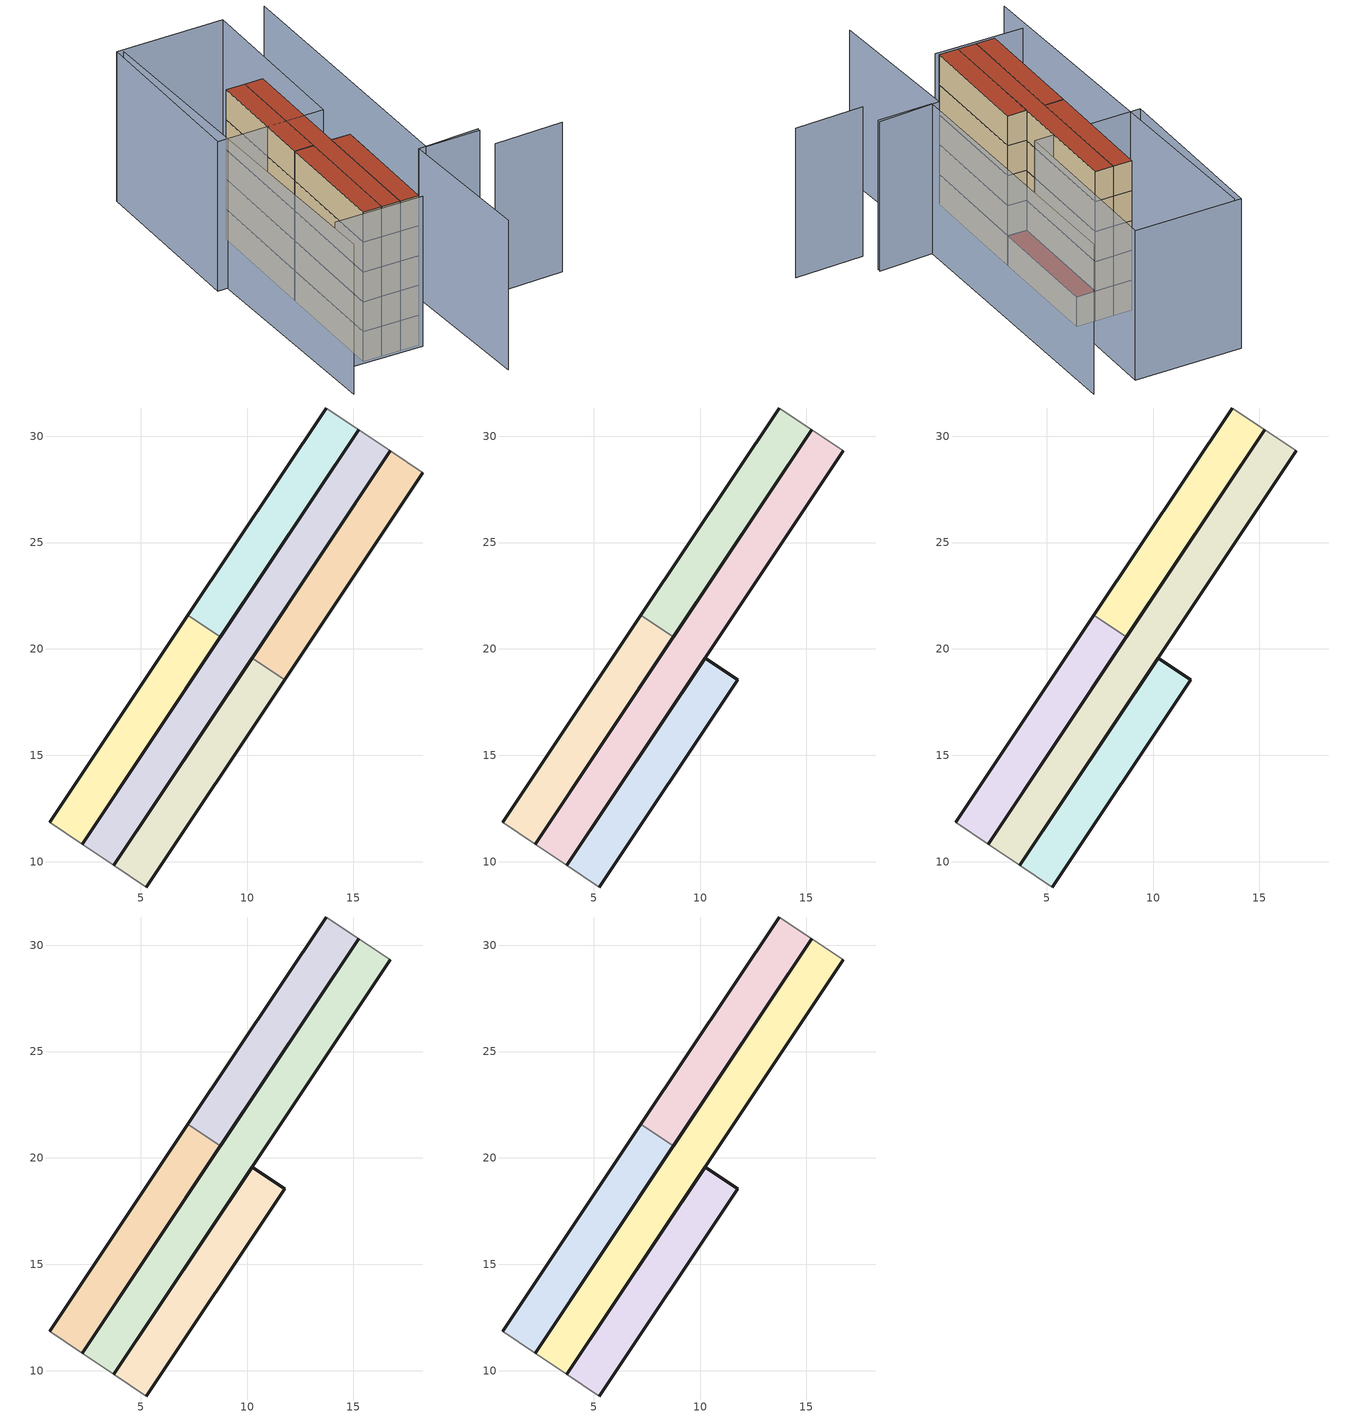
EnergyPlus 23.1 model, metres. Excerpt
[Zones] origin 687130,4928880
f2cdc186de8d1b48_F0_dwelling_0
 floor ground (EU_floor_Construction): 8.74,20.57 2.25,10.83 0.72,11.85 7.22,21.59 z0
 wall outside (EU_wall_Construction): 7.22,21.59 0.72,11.85 / 2.25,10.83 8.74,20.57 z0:3
 wall adiabatic (EU_wall_Construction): 0.72,11.85 2.25,10.83 z0:3
 wall to f2cdc186de8d1b48_F0_dwelling_1 (EU_wall_Construction): 8.74,20.57 7.22,21.59 z0:3
f2cdc186de8d1b48_F0_dwelling_1
 floor ground (EU_floor_Construction): 15.24,30.3 8.74,20.57 7.22,21.59 13.71,31.32 z0
 wall outside (EU_wall_Construction): 13.71,31.32 7.22,21.59 / 8.74,20.57 15.24,30.3 z0:3
 wall adiabatic (EU_wall_Construction): 15.24,30.3 13.71,31.32 z0:3
f2cdc186de8d1b48_F0_dwelling_2
 floor ground (EU_floor_Construction): 11.77,18.55 5.27,8.81 3.74,9.83 10.24,19.57 z0
 wall outside (EU_wall_Construction): 5.27,8.81 11.77,18.55 / 10.24,19.57 3.74,9.83 z0:3
 wall adiabatic (EU_wall_Construction): 3.74,9.83 5.27,8.81 z0:3
 wall to f2cdc186de8d1b48_F0_dwelling_3 (EU_wall_Construction): 11.77,18.55 10.24,19.57 z0:3
f2cdc186de8d1b48_F0_dwelling_3
 floor ground (EU_floor_Construction): 18.26,28.28 11.77,18.55 10.24,19.57 16.74,29.3 z0
 wall outside (EU_wall_Construction): 11.77,18.55 18.26,28.28 / 16.74,29.3 10.24,19.57 z0:3
 wall adiabatic (EU_wall_Construction): 18.26,28.28 16.74,29.3 z0:3
 roof outside (EU_roof_Construction): 11.77,18.55 18.26,28.28 16.74,29.3 10.24,19.57 z3
f2cdc186de8d1b48_F0_circulation
 floor ground (EU_floor_Construction): 16.74,29.3 3.74,9.83 2.25,10.83 15.24,30.3 z0
 wall outside (EU_wall_Construction): 15.24,30.3 2.25,10.83 / 3.74,9.83 16.74,29.3 z0:3
 wall adiabatic (EU_wall_Construction): 16.74,29.3 15.24,30.3 / 2.25,10.83 3.74,9.83 z0:3
f2cdc186de8d1b48_F1_dwelling_0
 floor to f2cdc186de8d1b48_F0_dwelling_0 (EU_floor_Construction): 8.74,20.57 2.25,10.83 0.72,11.85 7.22,21.59 z3
 wall outside (EU_wall_Construction): 7.22,21.59 0.72,11.85 / 2.25,10.83 8.74,20.57 z3:6
 wall adiabatic (EU_wall_Construction): 0.72,11.85 2.25,10.83 z3:6
 wall to f2cdc186de8d1b48_F1_dwelling_1 (EU_wall_Construction): 8.74,20.57 7.22,21.59 z3:6
f2cdc186de8d1b48_F1_dwelling_1
 floor to f2cdc186de8d1b48_F0_dwelling_1 (EU_floor_Construction): 15.24,30.3 8.74,20.57 7.22,21.59 13.71,31.32 z3
 wall outside (EU_wall_Construction): 13.71,31.32 7.22,21.59 / 8.74,20.57 15.24,30.3 z3:6
 wall adiabatic (EU_wall_Construction): 15.24,30.3 13.71,31.32 z3:6
f2cdc186de8d1b48_F1_dwelling_2
 floor to f2cdc186de8d1b48_F0_dwelling_2 (EU_floor_Construction): 11.77,18.55 5.27,8.81 3.74,9.83 10.24,19.57 z3
 wall outside (EU_wall_Construction): 5.27,8.81 11.77,18.55 10.24,19.57 3.74,9.83 z3:6
 wall adiabatic (EU_wall_Construction): 3.74,9.83 5.27,8.81 z3:6
f2cdc186de8d1b48_F1_circulation
 floor to f2cdc186de8d1b48_F0_circulation (EU_floor_Construction): 16.74,29.3 3.74,9.83 2.25,10.83 15.24,30.3 z3
 wall outside (EU_wall_Construction): 15.24,30.3 2.25,10.83 / 3.74,9.83 16.74,29.3 z3:6
 wall adiabatic (EU_wall_Construction): 16.74,29.3 15.24,30.3 / 2.25,10.83 3.74,9.83 z3:6
f2cdc186de8d1b48_F2_dwelling_0
 floor to f2cdc186de8d1b48_F1_dwelling_0 (EU_floor_Construction): 8.74,20.57 2.25,10.83 0.72,11.85 7.22,21.59 z6
 wall outside (EU_wall_Construction): 7.22,21.59 0.72,11.85 / 2.25,10.83 8.74,20.57 z6:9
 wall adiabatic (EU_wall_Construction): 0.72,11.85 2.25,10.83 z6:9
 wall to f2cdc186de8d1b48_F2_dwelling_1 (EU_wall_Construction): 8.74,20.57 7.22,21.59 z6:9
f2cdc186de8d1b48_F2_dwelling_1
 floor to f2cdc186de8d1b48_F1_dwelling_1 (EU_floor_Construction): 15.24,30.3 8.74,20.57 7.22,21.59 13.71,31.32 z6
 wall outside (EU_wall_Construction): 13.71,31.32 7.22,21.59 / 8.74,20.57 15.24,30.3 z6:9
 wall adiabatic (EU_wall_Construction): 15.24,30.3 13.71,31.32 z6:9
f2cdc186de8d1b48_F2_dwelling_2
 floor to f2cdc186de8d1b48_F1_dwelling_2 (EU_floor_Construction): 11.77,18.55 5.27,8.81 3.74,9.83 10.24,19.57 z6
 wall outside (EU_wall_Construction): 5.27,8.81 11.77,18.55 10.24,19.57 3.74,9.83 z6:9
 wall adiabatic (EU_wall_Construction): 3.74,9.83 5.27,8.81 z6:9
f2cdc186de8d1b48_F2_circulation
 floor to f2cdc186de8d1b48_F1_circulation (EU_floor_Construction): 16.74,29.3 3.74,9.83 2.25,10.83 15.24,30.3 z6
 wall outside (EU_wall_Construction): 15.24,30.3 2.25,10.83 / 3.74,9.83 16.74,29.3 z6:9
 wall adiabatic (EU_wall_Construction): 16.74,29.3 15.24,30.3 / 2.25,10.83 3.74,9.83 z6:9
f2cdc186de8d1b48_F3_dwelling_0
 floor to f2cdc186de8d1b48_F2_dwelling_0 (EU_floor_Construction): 8.74,20.57 2.25,10.83 0.72,11.85 7.22,21.59 z9
 wall outside (EU_wall_Construction): 7.22,21.59 0.72,11.85 / 2.25,10.83 8.74,20.57 z9:12
 wall adiabatic (EU_wall_Construction): 0.72,11.85 2.25,10.83 z9:12
 wall to f2cdc186de8d1b48_F3_dwelling_1 (EU_wall_Construction): 8.74,20.57 7.22,21.59 z9:12
f2cdc186de8d1b48_F3_dwelling_1
 floor to f2cdc186de8d1b48_F2_dwelling_1 (EU_floor_Construction): 15.24,30.3 8.74,20.57 7.22,21.59 13.71,31.32 z9
 wall outside (EU_wall_Construction): 13.71,31.32 7.22,21.59 / 8.74,20.57 15.24,30.3 z9:12
 wall adiabatic (EU_wall_Construction): 15.24,30.3 13.71,31.32 z9:12
f2cdc186de8d1b48_F3_dwelling_2
 floor to f2cdc186de8d1b48_F2_dwelling_2 (EU_floor_Construction): 11.77,18.55 5.27,8.81 3.74,9.83 10.24,19.57 z9
 wall outside (EU_wall_Construction): 5.27,8.81 11.77,18.55 10.24,19.57 3.74,9.83 z9:12
 wall adiabatic (EU_wall_Construction): 3.74,9.83 5.27,8.81 z9:12
f2cdc186de8d1b48_F3_circulation
 floor to f2cdc186de8d1b48_F2_circulation (EU_floor_Construction): 16.74,29.3 3.74,9.83 2.25,10.83 15.24,30.3 z9
 wall outside (EU_wall_Construction): 15.24,30.3 2.25,10.83 / 3.74,9.83 16.74,29.3 z9:12
 wall adiabatic (EU_wall_Construction): 16.74,29.3 15.24,30.3 / 2.25,10.83 3.74,9.83 z9:12
f2cdc186de8d1b48_F4_dwelling_0
 floor to f2cdc186de8d1b48_F3_dwelling_0 (EU_floor_Construction): 8.74,20.57 2.25,10.83 0.72,11.85 7.22,21.59 z12
 wall outside (EU_wall_Construction): 7.22,21.59 0.72,11.85 / 2.25,10.83 8.74,20.57 z12:15
 wall adiabatic (EU_wall_Construction): 0.72,11.85 2.25,10.83 z12:15
 wall to f2cdc186de8d1b48_F4_dwelling_1 (EU_wall_Construction): 8.74,20.57 7.22,21.59 z12:15
 roof outside (EU_roof_Construction): 2.25,10.83 8.74,20.57 7.22,21.59 0.72,11.85 z15
f2cdc186de8d1b48_F4_dwelling_1
 floor to f2cdc186de8d1b48_F3_dwelling_1 (EU_floor_Construction): 15.24,30.3 8.74,20.57 7.22,21.59 13.71,31.32 z12
 wall outside (EU_wall_Construction): 13.71,31.32 7.22,21.59 / 8.74,20.57 15.24,30.3 z12:15
 wall adiabatic (EU_wall_Construction): 15.24,30.3 13.71,31.32 z12:15
 roof outside (EU_roof_Construction): 8.74,20.57 15.24,30.3 13.71,31.32 7.22,21.59 z15
f2cdc186de8d1b48_F4_dwelling_2
 floor to f2cdc186de8d1b48_F3_dwelling_2 (EU_floor_Construction): 11.77,18.55 5.27,8.81 3.74,9.83 10.24,19.57 z12
 wall outside (EU_wall_Construction): 5.27,8.81 11.77,18.55 10.24,19.57 3.74,9.83 z12:15
 wall adiabatic (EU_wall_Construction): 3.74,9.83 5.27,8.81 z12:15
 roof outside (EU_roof_Construction): 5.27,8.81 11.77,18.55 10.24,19.57 3.74,9.83 z15
f2cdc186de8d1b48_F4_circulation
 floor to f2cdc186de8d1b48_F3_circulation (EU_floor_Construction): 16.74,29.3 3.74,9.83 2.25,10.83 15.24,30.3 z12
 wall outside (EU_wall_Construction): 15.24,30.3 2.25,10.83 / 3.74,9.83 16.74,29.3 z12:15
 wall adiabatic (EU_wall_Construction): 16.74,29.3 15.24,30.3 / 2.25,10.83 3.74,9.83 z12:15
 roof outside (EU_roof_Construction): 3.74,9.83 16.74,29.3 15.24,30.3 2.25,10.83 z15
shading: 21.54,3.09 15.9,6.68 / 17.29,8.87 12.83,11.77 / 12.83,11.77 27.57,34.46 / -1.78,13.32 5.31,8.43 / 5.03,0.12 12.22,12.21 / 12.22,12.21 17.44,9.1 / 15.5,42 -4.4,10.25 / 23.96,36.69 14.39,22.37 / 14.39,22.37 5.68,28.19 / 5.68,28.19 15.25,42.51 / 15.25,42.51 23.96,36.69 z0:15
[Building]
EU S2 Campaign: North Axis=0; Terrain=City; Solar Distribution=FullExterior
[Site:Location]
Bologna: Latitude=44.5; Longitude=11.25; Time Zone=1; Elevation=37
[SizingPeriod:WeatherFileDays]
AnnualSizingPeriod: Begin Month=1; Begin Day of Month=1; End Month=12; End Day of Month=31; Day of Week for Start Day=Monday; Use Weather File Daylight Saving Period=No; Use Weather File Rain and Snow Indicators=No
[MATERIAL]
EU_InternalMass_Material: Roughness=MediumRough; Thickness=0.1; Conductivity=1; Density=1800; Specific Heat=900; Thermal Absorptance=0.9; Solar Absorptance=0.7; Visible Absorptance=0.7
[MATERIAL:NOMASS] Roughness=MediumRough; Thermal Absorptance=0.9; Solar Absorptance=0.7; Visible Absorptance=0.7
Name | Thermal Resistance
EU_wall_NoMass | 0.905828
EU_roof_NoMass | 0.37593
EU_floor_NoMass | 0.67114
[CONSTRUCTION]
EU_wall_Construction: EU_wall_NoMass
EU_roof_Construction: EU_roof_NoMass
EU_floor_Construction: EU_floor_NoMass
EU_InternalMass_Construction: EU_InternalMass_Material
[ZONE] Type=1; Multiplier=1; Ceiling Height=autocalculate; Floor Area=autocalculate; Part of Total Floor Area=Yes
Name | Volume
f2cdc186de8d1b48_F0_dwelling_0; f2cdc186de8d1b48_F1_dwelling_0; f2cdc186de8d1b48_F2_dwelling_0; f2cdc186de8d1b48_F3_dwelling_0; f2cdc186de8d1b48_F4_dwelling_0; f2cdc186de8d1b48_F0_dwelling_3 | 64.4905
f2cdc186de8d1b48_F0_dwelling_1; f2cdc186de8d1b48_F1_dwelling_1; f2cdc186de8d1b48_F2_dwelling_1; f2cdc186de8d1b48_F3_dwelling_1; f2cdc186de8d1b48_F4_dwelling_1 | 64.4897
f2cdc186de8d1b48_F0_dwelling_2; f2cdc186de8d1b48_F1_dwelling_2; f2cdc186de8d1b48_F2_dwelling_2; f2cdc186de8d1b48_F3_dwelling_2; f2cdc186de8d1b48_F4_dwelling_2 | 64.4919
f2cdc186de8d1b48_F0_circulation; f2cdc186de8d1b48_F1_circulation; f2cdc186de8d1b48_F2_circulation; f2cdc186de8d1b48_F3_circulation; f2cdc186de8d1b48_F4_circulation | 126.409
[INTERNALMASS] Construction=EU_InternalMass_Construction
Name | Zone or ZoneList | Surface Area
f2cdc186de8d1b48_F0_dwelling_0_EU_InternalMass | f2cdc186de8d1b48_F0_dwelling_0 | 21.4968
f2cdc186de8d1b48_F0_dwelling_1_EU_InternalMass | f2cdc186de8d1b48_F0_dwelling_1 | 21.4968
f2cdc186de8d1b48_F0_dwelling_2_EU_InternalMass | f2cdc186de8d1b48_F0_dwelling_2 | 21.4968
f2cdc186de8d1b48_F0_dwelling_3_EU_InternalMass | f2cdc186de8d1b48_F0_dwelling_3 | 21.4968
f2cdc186de8d1b48_F1_dwelling_0_EU_InternalMass | f2cdc186de8d1b48_F1_dwelling_0 | 21.4968
f2cdc186de8d1b48_F1_dwelling_1_EU_InternalMass | f2cdc186de8d1b48_F1_dwelling_1 | 21.4968
f2cdc186de8d1b48_F1_dwelling_2_EU_InternalMass | f2cdc186de8d1b48_F1_dwelling_2 | 42.9936
f2cdc186de8d1b48_F2_dwelling_0_EU_InternalMass | f2cdc186de8d1b48_F2_dwelling_0 | 21.4968
f2cdc186de8d1b48_F2_dwelling_1_EU_InternalMass | f2cdc186de8d1b48_F2_dwelling_1 | 21.4968
f2cdc186de8d1b48_F2_dwelling_2_EU_InternalMass | f2cdc186de8d1b48_F2_dwelling_2 | 42.9936
f2cdc186de8d1b48_F3_dwelling_0_EU_InternalMass | f2cdc186de8d1b48_F3_dwelling_0 | 21.4968
f2cdc186de8d1b48_F3_dwelling_1_EU_InternalMass | f2cdc186de8d1b48_F3_dwelling_1 | 21.4968
f2cdc186de8d1b48_F3_dwelling_2_EU_InternalMass | f2cdc186de8d1b48_F3_dwelling_2 | 42.9936
f2cdc186de8d1b48_F4_dwelling_0_EU_InternalMass | f2cdc186de8d1b48_F4_dwelling_0 | 21.4968
f2cdc186de8d1b48_F4_dwelling_1_EU_InternalMass | f2cdc186de8d1b48_F4_dwelling_1 | 21.4968
f2cdc186de8d1b48_F4_dwelling_2_EU_InternalMass | f2cdc186de8d1b48_F4_dwelling_2 | 42.9936
[OTHEREQUIPMENT] Fuel Type=Electricity; Design Level Calculation Method=Watts/Area; Power per Zone Floor Area=1; Fraction Latent=0; Fraction Radiant=0; Fraction Lost=0; Carbon Dioxide Generation Rate=0; EndUse Subcategory=EU_Step8_InternalGains
Name | Zone or ZoneList or Space or SpaceList | Schedule
EU_Step8_InternalGain_f2cdc186de8d1b48_F0_dwelling_0_f000 | f2cdc186de8d1b48_F0_dwelling_0 | EU_Step8_GainSchedule_f2cdc186de8d1b48_F0_dwelling_0_f000
EU_Step8_InternalGain_f2cdc186de8d1b48_F0_dwelling_1_f000 | f2cdc186de8d1b48_F0_dwelling_1 | EU_Step8_GainSchedule_f2cdc186de8d1b48_F0_dwelling_1_f000
EU_Step8_InternalGain_f2cdc186de8d1b48_F0_dwelling_2_f000 | f2cdc186de8d1b48_F0_dwelling_2 | EU_Step8_GainSchedule_f2cdc186de8d1b48_F0_dwelling_2_f000
EU_Step8_InternalGain_f2cdc186de8d1b48_F0_dwelling_3_f000 | f2cdc186de8d1b48_F0_dwelling_3 | EU_Step8_GainSchedule_f2cdc186de8d1b48_F0_dwelling_3_f000
EU_Step8_InternalGain_f2cdc186de8d1b48_F1_dwelling_0_f000 | f2cdc186de8d1b48_F1_dwelling_0 | EU_Step8_GainSchedule_f2cdc186de8d1b48_F1_dwelling_0_f000
EU_Step8_InternalGain_f2cdc186de8d1b48_F1_dwelling_1_f000 | f2cdc186de8d1b48_F1_dwelling_1 | EU_Step8_GainSchedule_f2cdc186de8d1b48_F1_dwelling_1_f000
EU_Step8_InternalGain_f2cdc186de8d1b48_F1_dwelling_2_f000 | f2cdc186de8d1b48_F1_dwelling_2 | EU_Step8_GainSchedule_f2cdc186de8d1b48_F1_dwelling_2_f000
EU_Step8_InternalGain_f2cdc186de8d1b48_F2_dwelling_0_f000 | f2cdc186de8d1b48_F2_dwelling_0 | EU_Step8_GainSchedule_f2cdc186de8d1b48_F2_dwelling_0_f000
EU_Step8_InternalGain_f2cdc186de8d1b48_F2_dwelling_1_f000 | f2cdc186de8d1b48_F2_dwelling_1 | EU_Step8_GainSchedule_f2cdc186de8d1b48_F2_dwelling_1_f000
EU_Step8_InternalGain_f2cdc186de8d1b48_F2_dwelling_2_f000 | f2cdc186de8d1b48_F2_dwelling_2 | EU_Step8_GainSchedule_f2cdc186de8d1b48_F2_dwelling_2_f000
EU_Step8_InternalGain_f2cdc186de8d1b48_F3_dwelling_0_f000 | f2cdc186de8d1b48_F3_dwelling_0 | EU_Step8_GainSchedule_f2cdc186de8d1b48_F3_dwelling_0_f000
EU_Step8_InternalGain_f2cdc186de8d1b48_F3_dwelling_1_f000 | f2cdc186de8d1b48_F3_dwelling_1 | EU_Step8_GainSchedule_f2cdc186de8d1b48_F3_dwelling_1_f000
EU_Step8_InternalGain_f2cdc186de8d1b48_F3_dwelling_2_f000 | f2cdc186de8d1b48_F3_dwelling_2 | EU_Step8_GainSchedule_f2cdc186de8d1b48_F3_dwelling_2_f000
EU_Step8_InternalGain_f2cdc186de8d1b48_F4_dwelling_0_f000 | f2cdc186de8d1b48_F4_dwelling_0 | EU_Step8_GainSchedule_f2cdc186de8d1b48_F4_dwelling_0_f000
EU_Step8_InternalGain_f2cdc186de8d1b48_F4_dwelling_1_f000 | f2cdc186de8d1b48_F4_dwelling_1 | EU_Step8_GainSchedule_f2cdc186de8d1b48_F4_dwelling_1_f000
EU_Step8_InternalGain_f2cdc186de8d1b48_F4_dwelling_2_f000 | f2cdc186de8d1b48_F4_dwelling_2 | EU_Step8_GainSchedule_f2cdc186de8d1b48_F4_dwelling_2_f000
[ZONEINFILTRATION:DESIGNFLOWRATE] Schedule=EU_AlwaysOn; Design Flow Rate Calculation Method=Flow/Area; Flow Rate per Floor Area=0.0005; Constant Term Coefficient=1; Temperature Term Coefficient=0; Velocity Term Coefficient=0; Velocity Squared Term Coefficient=0
Name | Zone or ZoneList or Space or SpaceList
EU_Circulation_Infiltration_f2cdc186de8d1b48_F0_circulation | f2cdc186de8d1b48_F0_circulation
EU_Circulation_Infiltration_f2cdc186de8d1b48_F1_circulation | f2cdc186de8d1b48_F1_circulation
EU_Circulation_Infiltration_f2cdc186de8d1b48_F2_circulation | f2cdc186de8d1b48_F2_circulation
EU_Circulation_Infiltration_f2cdc186de8d1b48_F3_circulation | f2cdc186de8d1b48_F3_circulation
EU_Circulation_Infiltration_f2cdc186de8d1b48_F4_circulation | f2cdc186de8d1b48_F4_circulation
[ZONEVENTILATION:DESIGNFLOWRATE] Schedule=EU_AlwaysOn; Design Flow Rate Calculation Method=AirChanges/Hour; Air Changes per Hour=0.73129; Ventilation Type=Natural; Fan Pressure Rise=0; Fan Total Efficiency=1; Constant Term Coefficient=1; Temperature Term Coefficient=0; Velocity Term Coefficient=0; Velocity Squared Term Coefficient=0; Minimum Indoor Temperature=-100; Maximum Indoor Temperature=100; Delta Temperature=-100; Minimum Outdoor Temperature=-100; Maximum Outdoor Temperature=100; Maximum Wind Speed=40
Name | Zone or ZoneList or Space or SpaceList
EU_ConstantAir_f2cdc186de8d1b48_F0_dwelling_0 | f2cdc186de8d1b48_F0_dwelling_0
EU_ConstantAir_f2cdc186de8d1b48_F0_dwelling_1 | f2cdc186de8d1b48_F0_dwelling_1
EU_ConstantAir_f2cdc186de8d1b48_F0_dwelling_2 | f2cdc186de8d1b48_F0_dwelling_2
EU_ConstantAir_f2cdc186de8d1b48_F0_dwelling_3 | f2cdc186de8d1b48_F0_dwelling_3
EU_ConstantAir_f2cdc186de8d1b48_F1_dwelling_0 | f2cdc186de8d1b48_F1_dwelling_0
EU_ConstantAir_f2cdc186de8d1b48_F1_dwelling_1 | f2cdc186de8d1b48_F1_dwelling_1
EU_ConstantAir_f2cdc186de8d1b48_F1_dwelling_2 | f2cdc186de8d1b48_F1_dwelling_2
EU_ConstantAir_f2cdc186de8d1b48_F2_dwelling_0 | f2cdc186de8d1b48_F2_dwelling_0
EU_ConstantAir_f2cdc186de8d1b48_F2_dwelling_1 | f2cdc186de8d1b48_F2_dwelling_1
EU_ConstantAir_f2cdc186de8d1b48_F2_dwelling_2 | f2cdc186de8d1b48_F2_dwelling_2
EU_ConstantAir_f2cdc186de8d1b48_F3_dwelling_0 | f2cdc186de8d1b48_F3_dwelling_0
EU_ConstantAir_f2cdc186de8d1b48_F3_dwelling_1 | f2cdc186de8d1b48_F3_dwelling_1
EU_ConstantAir_f2cdc186de8d1b48_F3_dwelling_2 | f2cdc186de8d1b48_F3_dwelling_2
EU_ConstantAir_f2cdc186de8d1b48_F4_dwelling_0 | f2cdc186de8d1b48_F4_dwelling_0
EU_ConstantAir_f2cdc186de8d1b48_F4_dwelling_1 | f2cdc186de8d1b48_F4_dwelling_1
EU_ConstantAir_f2cdc186de8d1b48_F4_dwelling_2 | f2cdc186de8d1b48_F4_dwelling_2
[HVACTEMPLATE:THERMOSTAT] Constant Heating Setpoint=20; Constant Cooling Setpoint=50
EU_HeatOnly_f2cdc186de8d1b48_F0_dwelling_0; EU_HeatOnly_f2cdc186de8d1b48_F0_dwelling_1; EU_HeatOnly_f2cdc186de8d1b48_F0_dwelling_2; EU_HeatOnly_f2cdc186de8d1b48_F0_dwelling_3; EU_HeatOnly_f2cdc186de8d1b48_F1_dwelling_0; EU_HeatOnly_f2cdc186de8d1b48_F1_dwelling_1; EU_HeatOnly_f2cdc186de8d1b48_F1_dwelling_2; EU_HeatOnly_f2cdc186de8d1b48_F2_dwelling_0; EU_HeatOnly_f2cdc186de8d1b48_F2_dwelling_1; EU_HeatOnly_f2cdc186de8d1b48_F2_dwelling_2; EU_HeatOnly_f2cdc186de8d1b48_F3_dwelling_0; EU_HeatOnly_f2cdc186de8d1b48_F3_dwelling_1; EU_HeatOnly_f2cdc186de8d1b48_F3_dwelling_2; EU_HeatOnly_f2cdc186de8d1b48_F4_dwelling_0; EU_HeatOnly_f2cdc186de8d1b48_F4_dwelling_1; EU_HeatOnly_f2cdc186de8d1b48_F4_dwelling_2
[HVACTEMPLATE:ZONE:IDEALLOADSAIRSYSTEM] System Availability Schedule=EU_AlwaysOn; Maximum Heating Supply Air Temperature=50; Minimum Cooling Supply Air Temperature=13; Maximum Heating Supply Air Humidity Ratio=0.0156; Minimum Cooling Supply Air Humidity Ratio=0.0077; Heating Limit=NoLimit; Cooling Limit=NoLimit; Heating Availability Schedule=EU_AlwaysOn; Cooling Availability Schedule=EU_CoolingOff; Dehumidification Control Type=ConstantSensibleHeatRatio; Cooling Sensible Heat Ratio=0.7; Dehumidification Setpoint=60; Humidification Control Type=None; Humidification Setpoint=30; Outdoor Air Method=None; Outdoor Air Flow Rate per Person=0.00944; Outdoor Air Flow Rate per Zone Floor Area=0; Outdoor Air Flow Rate per Zone=0; Demand Controlled Ventilation Type=None; Outdoor Air Economizer Type=NoEconomizer; Heat Recovery Type=None; Sensible Heat Recovery Effectiveness=0.7; Latent Heat Recovery Effectiveness=0.65
Name | Template Thermostat
f2cdc186de8d1b48_F0_dwelling_0 | EU_HeatOnly_f2cdc186de8d1b48_F0_dwelling_0
f2cdc186de8d1b48_F0_dwelling_1 | EU_HeatOnly_f2cdc186de8d1b48_F0_dwelling_1
f2cdc186de8d1b48_F0_dwelling_2 | EU_HeatOnly_f2cdc186de8d1b48_F0_dwelling_2
f2cdc186de8d1b48_F0_dwelling_3 | EU_HeatOnly_f2cdc186de8d1b48_F0_dwelling_3
f2cdc186de8d1b48_F1_dwelling_0 | EU_HeatOnly_f2cdc186de8d1b48_F1_dwelling_0
f2cdc186de8d1b48_F1_dwelling_1 | EU_HeatOnly_f2cdc186de8d1b48_F1_dwelling_1
f2cdc186de8d1b48_F1_dwelling_2 | EU_HeatOnly_f2cdc186de8d1b48_F1_dwelling_2
f2cdc186de8d1b48_F2_dwelling_0 | EU_HeatOnly_f2cdc186de8d1b48_F2_dwelling_0
f2cdc186de8d1b48_F2_dwelling_1 | EU_HeatOnly_f2cdc186de8d1b48_F2_dwelling_1
f2cdc186de8d1b48_F2_dwelling_2 | EU_HeatOnly_f2cdc186de8d1b48_F2_dwelling_2
f2cdc186de8d1b48_F3_dwelling_0 | EU_HeatOnly_f2cdc186de8d1b48_F3_dwelling_0
f2cdc186de8d1b48_F3_dwelling_1 | EU_HeatOnly_f2cdc186de8d1b48_F3_dwelling_1
f2cdc186de8d1b48_F3_dwelling_2 | EU_HeatOnly_f2cdc186de8d1b48_F3_dwelling_2
f2cdc186de8d1b48_F4_dwelling_0 | EU_HeatOnly_f2cdc186de8d1b48_F4_dwelling_0
f2cdc186de8d1b48_F4_dwelling_1 | EU_HeatOnly_f2cdc186de8d1b48_F4_dwelling_1
f2cdc186de8d1b48_F4_dwelling_2 | EU_HeatOnly_f2cdc186de8d1b48_F4_dwelling_2
[SIZING:ZONE] Zone Cooling Design Supply Air Temperature Input Method=SupplyAirTemperature; Zone Cooling Design Supply Air Temperature=13; Zone Heating Design Supply Air Temperature Input Method=SupplyAirTemperature; Zone Heating Design Supply Air Temperature=50; Zone Cooling Design Supply Air Humidity Ratio=0.008; Zone Heating Design Supply Air Humidity Ratio=0.008; Cooling Design Air Flow Method=DesignDay; Cooling Design Air Flow Rate=0; Cooling Minimum Air Flow per Zone Floor Area=0.000762; Cooling Minimum Air Flow=0; Cooling Minimum Air Flow Fraction=0.2; Heating Design Air Flow Method=DesignDay; Heating Design Air Flow Rate=0; Heating Maximum Air Flow per Zone Floor Area=0.002032; Heating Maximum Air Flow=0.141576; Heating Maximum Air Flow Fraction=0.3; Account for Dedicated Outdoor Air System=No; Dedicated Outdoor Air System Control Strategy=NeutralSupplyAir; Dedicated Outdoor Air Low Setpoint Temperature for Design=autosize; Dedicated Outdoor Air High Setpoint Temperature for Design=autosize; Zone Load Sizing Method=Sensible Load Only No Latent Load; Zone Latent Cooling Design Supply Air Humidity Ratio Input Method=HumidityRatioDifference; Zone Cooling Design Supply Air Humidity Ratio Difference=0.005; Zone Latent Heating Design Supply Air Humidity Ratio Input Method=HumidityRatioDifference; Zone Humidification Design Supply Air Humidity Ratio Difference=0.005
f2cdc186de8d1b48_F0_dwelling_0; f2cdc186de8d1b48_F0_dwelling_1; f2cdc186de8d1b48_F0_dwelling_2; f2cdc186de8d1b48_F0_dwelling_3; f2cdc186de8d1b48_F1_dwelling_0; f2cdc186de8d1b48_F1_dwelling_1; f2cdc186de8d1b48_F1_dwelling_2; f2cdc186de8d1b48_F2_dwelling_0; f2cdc186de8d1b48_F2_dwelling_1; f2cdc186de8d1b48_F2_dwelling_2; f2cdc186de8d1b48_F3_dwelling_0; f2cdc186de8d1b48_F3_dwelling_1; f2cdc186de8d1b48_F3_dwelling_2; f2cdc186de8d1b48_F4_dwelling_0; f2cdc186de8d1b48_F4_dwelling_1; f2cdc186de8d1b48_F4_dwelling_2
[SCHEDULE:CONSTANT]
Name | Hourly Value
EU_AlwaysOn | 1
EU_CoolingOff | 0
[SCHEDULE:FILE] Column Number=1; Rows to Skip at Top=0; Number of Hours of Data=8760; Column Separator=Comma; Interpolate to Timestep=No; Minutes per Item=60; Adjust Schedule for Daylight Savings=Yes
Name | File
EU_Step8_GainSchedule_f2cdc186de8d1b48_F0_dwelling_0_f000 | ../../schedules/f2cdc186de8d1b48/f2cdc186de8d1b48_F0_dwelling_0_f000_gain.csv
EU_Step8_GainSchedule_f2cdc186de8d1b48_F0_dwelling_1_f000 | ../../schedules/f2cdc186de8d1b48/f2cdc186de8d1b48_F0_dwelling_1_f000_gain.csv
EU_Step8_GainSchedule_f2cdc186de8d1b48_F0_dwelling_2_f000 | ../../schedules/f2cdc186de8d1b48/f2cdc186de8d1b48_F0_dwelling_2_f000_gain.csv
EU_Step8_GainSchedule_f2cdc186de8d1b48_F0_dwelling_3_f000 | ../../schedules/f2cdc186de8d1b48/f2cdc186de8d1b48_F0_dwelling_3_f000_gain.csv
EU_Step8_GainSchedule_f2cdc186de8d1b48_F1_dwelling_0_f000 | ../../schedules/f2cdc186de8d1b48/f2cdc186de8d1b48_F1_dwelling_0_f000_gain.csv
EU_Step8_GainSchedule_f2cdc186de8d1b48_F1_dwelling_1_f000 | ../../schedules/f2cdc186de8d1b48/f2cdc186de8d1b48_F1_dwelling_1_f000_gain.csv
EU_Step8_GainSchedule_f2cdc186de8d1b48_F1_dwelling_2_f000 | ../../schedules/f2cdc186de8d1b48/f2cdc186de8d1b48_F1_dwelling_2_f000_gain.csv
EU_Step8_GainSchedule_f2cdc186de8d1b48_F2_dwelling_0_f000 | ../../schedules/f2cdc186de8d1b48/f2cdc186de8d1b48_F2_dwelling_0_f000_gain.csv
EU_Step8_GainSchedule_f2cdc186de8d1b48_F2_dwelling_1_f000 | ../../schedules/f2cdc186de8d1b48/f2cdc186de8d1b48_F2_dwelling_1_f000_gain.csv
EU_Step8_GainSchedule_f2cdc186de8d1b48_F2_dwelling_2_f000 | ../../schedules/f2cdc186de8d1b48/f2cdc186de8d1b48_F2_dwelling_2_f000_gain.csv
EU_Step8_GainSchedule_f2cdc186de8d1b48_F3_dwelling_0_f000 | ../../schedules/f2cdc186de8d1b48/f2cdc186de8d1b48_F3_dwelling_0_f000_gain.csv
EU_Step8_GainSchedule_f2cdc186de8d1b48_F3_dwelling_1_f000 | ../../schedules/f2cdc186de8d1b48/f2cdc186de8d1b48_F3_dwelling_1_f000_gain.csv
EU_Step8_GainSchedule_f2cdc186de8d1b48_F3_dwelling_2_f000 | ../../schedules/f2cdc186de8d1b48/f2cdc186de8d1b48_F3_dwelling_2_f000_gain.csv
EU_Step8_GainSchedule_f2cdc186de8d1b48_F4_dwelling_0_f000 | ../../schedules/f2cdc186de8d1b48/f2cdc186de8d1b48_F4_dwelling_0_f000_gain.csv
EU_Step8_GainSchedule_f2cdc186de8d1b48_F4_dwelling_1_f000 | ../../schedules/f2cdc186de8d1b48/f2cdc186de8d1b48_F4_dwelling_1_f000_gain.csv
EU_Step8_GainSchedule_f2cdc186de8d1b48_F4_dwelling_2_f000 | ../../schedules/f2cdc186de8d1b48/f2cdc186de8d1b48_F4_dwelling_2_f000_gain.csv
